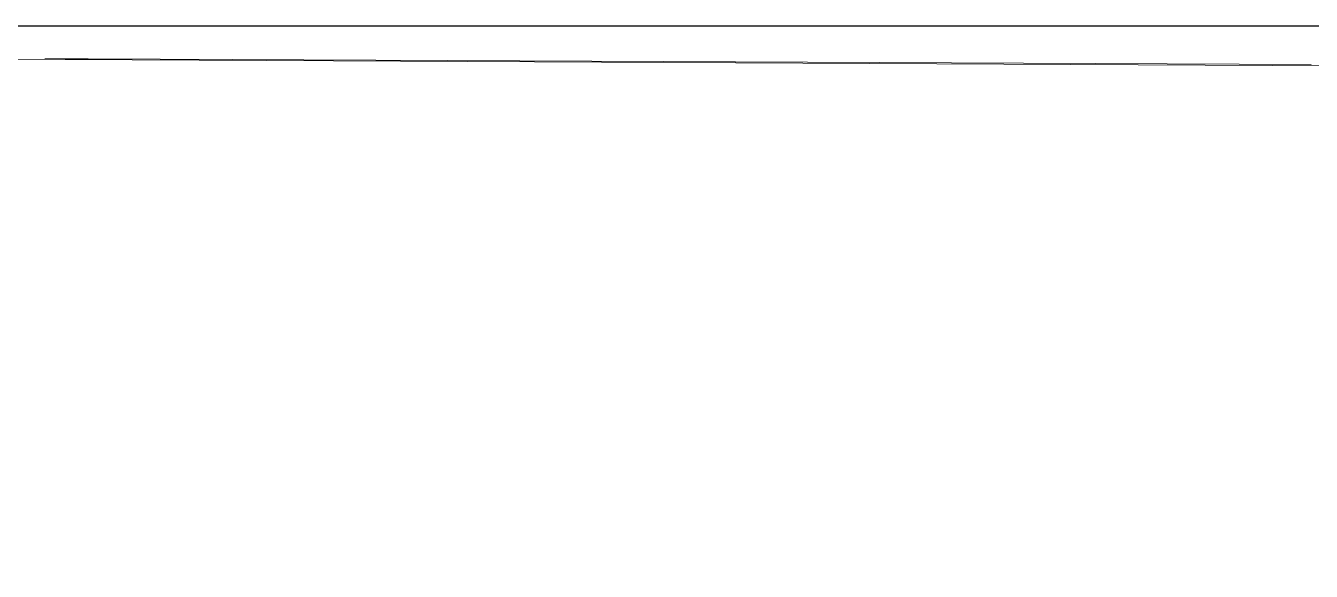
# Model space of a CAD drawing. Header units: millimetres. Extents: x -379292 to 1221486, y 92049 to 447512.
# Drawn here: x -117360.2 to -117118.1, y 273277.1 to 273379.8 of the extents above; entities that cross this region are included whole.
import ezdxf

# ---------------------------------------------------------------- set-up
doc = ezdxf.new("R2010")
doc.units = ezdxf.units.MM
doc.layers.add('05_REV', color=5, linetype='Continuous')
doc.layers.add('AIRONN ZONLAMA', color=4, linetype='Continuous')
for name, color, linetype, lineweight in [('_Systemair', 3, 'Continuous', 30), ('_Systemair Ventilation Equipments', 7, 'Continuous', 30), ('Aironn-DEF', 7, 'Continuous', 0), ('Aironn-THF', 7, 'Continuous', 0)]:
    doc.layers.add(name, color=color, linetype=linetype, lineweight=lineweight)

# ---------------------------------------------------------------- blocks, each defined once
blk = doc.blocks.new('AXC 1000 L')
at = {"layer": '_Systemair Ventilation Equipments', "color": 7, "linetype": 'Continuous'}
blk.add_line((10071.864, 3629.806), (9988.664, 3629.806), dxfattribs=at)
blk = doc.blocks.new('wdsdfgf')
at = {"layer": '_Systemair Ventilation Equipments', "xscale": 10, "yscale": 10, "zscale": 10}
blk.add_blockref('AXC 1000 L', (-1170.87, -21481.39), dxfattribs=at)
blk = doc.blocks.new('OtoParkBodrumKatMimari')
at = {"layer": '05_REV'}
blk.add_lwpolyline([(126912.73, 170109.93, 0, 50, 0.520567), (127412.73, 170109.93, 0, 50, 0.520567), (127912.73, 170109.93, 0, 50, 0.520567), (128412.73, 170109.93, 0, 50, 0.520567), (128912.73, 170109.93, 0, 50, 0.520567), (129412.73, 170109.93, 0, 50, 0.520567), (129912.73, 170109.93, 0, 50, 0.520567), (130412.73, 170109.93, 0, 50, 0.520567), (130889.15, 170133.51, 0, 50, 0.520567), (130889.15, 170633.51, 0, 50, 0.520567), (130889.15, 171133.51, 0, 50, 0.520567), (130889.15, 171633.51, 0, 50, 0.520567), (130889.15, 172133.51, 0, 50, 0.520567), (130576.67, 172321.03, 0, 50, 0.520567), (130076.67, 172321.03, 0, 50, 0.520567), (129576.67, 172321.03, 0, 50, 0.520567), (129076.67, 172321.03, 0, 50, 0.520567), (128576.67, 172321.03, 0, 50, 0.520567), (128076.67, 172321.03, 0, 50, 0.520567), (127576.67, 172321.03, 0, 50, 0.520567), (127076.67, 172321.03, 0, 50, 0.520567)], format="xyseb", dxfattribs=at)
at = {"layer": '_Systemair', "color": 7, "xscale": -1}
blk.add_blockref('wdsdfgf', (228263.66, 157744.35), dxfattribs=at)
blk = doc.blocks.new('TF1000-2')
at = {"layer": 'Aironn-THF', "color": 3, "linetype": 'Continuous', "lineweight": 15}
for p, q in [((19625.584, 4393.242), (19625.511, 4315.612)), ((19625.522, 4340.354), (19625.53, 4363.388))]:
    blk.add_line(p, q, dxfattribs=at)
blk.add_open_spline([(19625.522, 4340.354), (19625.522, 4340.336), (19625.522, 4340.288), (19625.521, 4340.163), (19625.521, 4340.001), (19625.521, 4339.83), (19625.521, 4339.677), (19625.522, 4339.575), (19625.521, 4339.544), (19625.521, 4339.538)], degree=3, knots=[0, 0, 0, 0, 0.101274, 0.273329, 0.445384, 0.617432, 0.789477, 0.961527, 1, 1, 1, 1], dxfattribs=at)
blk = doc.blocks.new('jhjhl')
at = {"layer": 'Aironn-DEF', "color": 0}
blk.add_blockref('TF1000-2', (16001.908, 8863.365), dxfattribs=at)

msp = doc.modelspace()

# ---------------------------------------------------------------- block references
at = {"color": 8}
msp.add_blockref('OtoParkBodrumKatMimari', (-246354.82, 100818.76), dxfattribs=at)

# ---------------------------------------------------------------- next in the draw order: block references
at = {"layer": 'AIRONN ZONLAMA', "color": 0, "xscale": 9.999999999999979, "yscale": 9.999999999999979, "zscale": 9.999999999999979, "rotation": 269.763231806499}
msp.add_blockref('jhjhl', (-247912.25, 630190.42), dxfattribs=at)

doc.saveas('drawing.dxf')
